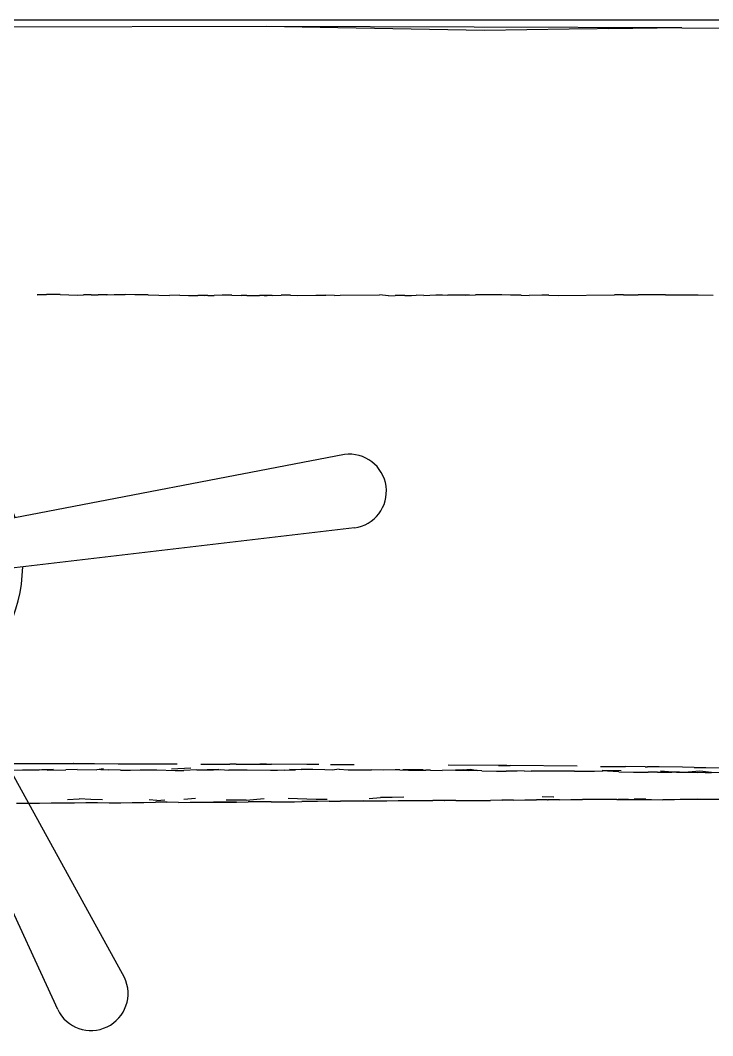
# Model space of a CAD drawing. Header units: millimetres. Extents: x 0 to 460473, y -68369 to 85219.
# Drawn here: x 223809 to 224416, y -36903 to -36012 of the extents above; entities that cross this region are included whole.
import ezdxf

# ---------------------------------------------------------------- set-up
doc = ezdxf.new("R2010")
doc.units = ezdxf.units.MM
doc.header["$LTSCALE"] = 50
doc.layers.add('00', color=7, linetype='Continuous', lineweight=0)
doc.layers.add('06-FUR', color=6, linetype='Continuous')
doc.layers.add('ha', color=8, linetype='Continuous')

# ---------------------------------------------------------------- blocks, each defined once
blk = doc.blocks.new('12312')
for p, q in [((250450.26, -36523.91), (249029.5, -36523.91)), ((249649.3, -36529.45), (249029.5, -36530.4)), ((249712, -36530.41), (249649.3, -36529.45)), ((250013.59, -36530.55), (249649.3, -36529.45)), ((249840.67, -36532.92), (249712, -36530.41)), ((249914.91, -36531.55), (249840.67, -36532.92)), ((250013.59, -36530.55), (249914.91, -36531.55)), ((250013.59, -36530.55), (249949.07, -36531.43)), ((250013.59, -36530.55), (250110.03, -36530.87)), ((249448.05, -36764.43), (249449.47, -36764.49)), ((249448.12, -36764.54), (249449.47, -36764.49)), ((249449.47, -36764.49), (249456.23, -36764.26)), ((249468.41, -36764.45), (249456.23, -36764.26)), ((249468.41, -36764.45), (249483.64, -36764.89)), ((249483.64, -36764.89), (249488.71, -36764.63)), ((249495.43, -36764.72), (249488.71, -36764.63)), ((249495.43, -36764.72), (249501.66, -36764.52)), ((249509.1, -36764.75), (249501.66, -36764.52)), ((249509.1, -36764.75), (249515.81, -36764.42)), ((249515.81, -36764.42), (249525.46, -36764.34)), ((249533.81, -36764.52), (249525.46, -36764.34)), ((249545.61, -36764.63), (249533.81, -36764.52)), ((249545.61, -36764.63), (249564.25, -36765.17)), ((249855.67, -36764.58), (249848.17, -36764.75)), ((249863.37, -36764.82), (249855.67, -36764.58)), ((249962.43, -36764.77), (249975.43, -36764.51)), ((249990.35, -36764.6), (249975.43, -36764.51)), ((249999.33, -36764.53), (249990.35, -36764.6)), ((249999.33, -36764.53), (250008.12, -36764.74)), ((250021.83, -36764.75), (250028.08, -36764.58)), ((250028.08, -36764.58), (250041.26, -36764.84)), ((249509.96, -36764.77), (249509.1, -36764.75)), ((249573.47, -36764.9), (249564.25, -36765.17)), ((249573.47, -36764.9), (249580.87, -36765.27)), ((249580.87, -36765.27), (249586.11, -36765.12)), ((249586.11, -36765.12), (249589.17, -36765.32)), ((249589.45, -36765.32), (249589.17, -36765.32)), ((249597.88, -36765.16), (249589.45, -36765.32)), ((249594.99, -36765.66), (249589.45, -36765.32)), ((249597.88, -36765.16), (249603.58, -36765.09)), ((249610.4, -36764.85), (249603.58, -36765.09)), ((249618.82, -36764.99), (249610.4, -36764.85)), ((249618.82, -36764.99), (249627.25, -36765.19)), ((249632.06, -36765.31), (249627.25, -36765.19)), ((249632.06, -36765.31), (249637.18, -36765.21)), ((249637.18, -36765.21), (249643.12, -36765.13)), ((249647.18, -36765.24), (249643.12, -36765.13)), ((249647.18, -36765.24), (249647.47, -36765.24)), ((249654.3, -36765.17), (249647.47, -36765.24)), ((249647.47, -36765.24), (249650.03, -36765.31)), ((249654.3, -36765.17), (249662.29, -36765.02)), ((249670.45, -36764.97), (249662.29, -36765.02)), ((249670.45, -36764.97), (249676.5, -36765.24)), ((249676.5, -36765.24), (249692.59, -36765.01)), ((249692.59, -36765.01), (249701.51, -36764.97)), ((249709.01, -36765.11), (249701.51, -36764.97)), ((249709.01, -36765.11), (249714.03, -36765.05)), ((249714.03, -36765.05), (249748.54, -36764.76)), ((249756.35, -36765.43), (249748.54, -36764.76)), ((249756.35, -36765.43), (249762.11, -36765.15)), ((249770.58, -36765.09), (249762.11, -36765.15)), ((249770.58, -36765.09), (249776.55, -36765.18)), ((249776.55, -36765.18), (249780.65, -36764.85)), ((249787.32, -36765.16), (249780.65, -36764.85)), ((249787.32, -36765.16), (249797.93, -36764.73)), ((249797.93, -36764.73), (249803.61, -36764.73)), ((249803.61, -36764.73), (249808.34, -36764.85)), ((249817.8, -36764.93), (249808.34, -36764.85)), ((249823.51, -36764.87), (249817.8, -36764.93)), ((249827.52, -36765.02), (249817.8, -36764.93)), ((249823.51, -36764.87), (249832.69, -36764.73)), ((249848.17, -36764.75), (249832.69, -36764.73)), ((249872.71, -36765.02), (249863.37, -36764.82)), ((249872.71, -36765.02), (249879.83, -36765.36)), ((249890.99, -36764.98), (249879.83, -36765.36)), ((249896.92, -36764.97), (249890.99, -36764.98)), ((249896.92, -36764.97), (249905.17, -36765.24)), ((249905.17, -36765.24), (249954.67, -36764.66)), ((249962.43, -36764.77), (249954.67, -36764.66)), ((250008.12, -36764.74), (250016.68, -36764.64)), ((250016.68, -36764.64), (250021.83, -36764.75)), ((249425.89, -37175.63), (249479.73, -37175.72)), ((249426.52, -37181.47), (249435.25, -37181.19)), ((249435.25, -37181.19), (249442.11, -37181.3)), ((249442.11, -37181.3), (249449.97, -37181.05)), ((249456.93, -37181.37), (249449.97, -37181.05)), ((249452.27, -37180.77), (249462.63, -37180.69)), ((249456.93, -37181.37), (249473.23, -37181.32)), ((249483.35, -37180.76), (249473.23, -37181.32)), ((249479.73, -37175.72), (249479.78, -37175.72)), ((249480.08, -37175.72), (249479.78, -37175.72)), ((249480.08, -37175.72), (249498.55, -37175.75)), ((249483.35, -37180.76), (249500.41, -37181.15)), ((249498.55, -37175.75), (249519.3, -37175.83)), ((249506.36, -37180.28), (249500.41, -37181.15)), ((249504.03, -37180.98), (249500.41, -37181.15)), ((249504.03, -37180.98), (249510.8, -37181.08)), ((249521.19, -37181.59), (249510.8, -37181.08)), ((249519.3, -37175.83), (249520.02, -37175.83)), ((249520.02, -37175.83), (249554.79, -37175.97)), ((249521.19, -37181.59), (249530.02, -37181.49)), ((249530.02, -37181.49), (249538.66, -37181.14)), ((249538.66, -37181.14), (249545.61, -37181.29)), ((249538.66, -37181.14), (249542.99, -37181.16)), ((249545.61, -37181.29), (249553.22, -37181.21)), ((249547.68, -37181.18), (249553.22, -37181.21)), ((249553.22, -37181.21), (249569.23, -37181.64)), ((249554.79, -37175.97), (249560.67, -37176)), ((249560.67, -37176), (249560.73, -37175.99)), ((249560.73, -37175.99), (249571.09, -37176.04)), ((249582.86, -37179.7), (249566.16, -37180.68)), ((249569.23, -37181.64), (249576.77, -37181.62)), ((249588.38, -37181.21), (249576.77, -37181.62)), ((249588.38, -37181.21), (249594.69, -37181.04)), ((249591.78, -37176.12), (249602.13, -37176.17)), ((249594.69, -37181.04), (249602.98, -37181.07)), ((249597.41, -37180.81), (249607.49, -37180.6)), ((249602.13, -37176.17), (249617.14, -37176.21)), ((249602.98, -37181.07), (249608.65, -37180.91)), ((249608.65, -37180.91), (249616.29, -37181.44)), ((249632.39, -37181.54), (249616.29, -37181.44)), ((249622.83, -37176.22), (249617.14, -37176.21)), ((249622.83, -37176.22), (249622.89, -37176.24)), ((249622.89, -37176.24), (249626.28, -37176.24)), ((249626.28, -37176.24), (249643.44, -37176.31)), ((249652.94, -37181.72), (249632.39, -37181.54)), ((249643.48, -37176.28), (249643.44, -37176.31)), ((249643.44, -37176.31), (249643.5, -37176.3)), ((249649.42, -37176.33), (249643.48, -37176.28)), ((249643.5, -37176.3), (249649.42, -37176.33)), ((249649.42, -37176.33), (249653.8, -37176.34)), ((249659.07, -37181.7), (249652.94, -37181.72)), ((249684.82, -37176.4), (249653.8, -37176.34)), ((249665.47, -37181.5), (249659.07, -37181.7)), ((249665.47, -37181.5), (249674.77, -37181.06)), ((249669.43, -37180.61), (249679.86, -37180.93)), ((249679.86, -37180.93), (249674.77, -37181.06)), ((249690.09, -37180.93), (249679.86, -37180.93)), ((249695.14, -37176.39), (249684.82, -37176.4)), ((249700.43, -37181.29), (249690.09, -37180.93)), ((249707.01, -37181.34), (249700.43, -37181.29)), ((249705.44, -37176.47), (249715.77, -37176.52)), ((249713.04, -37180.68), (249707.01, -37181.34)), ((249713.04, -37180.68), (249721.01, -37181.22)), ((249715.77, -37176.52), (249719.21, -37176.55)), ((249719.21, -37176.55), (249726.05, -37176.6)), ((249721.01, -37181.22), (249727.52, -37181.28)), ((249726.08, -37176.59), (249726.05, -37176.6)), ((249726.05, -37176.6), (249726.11, -37176.6)), ((249726.08, -37176.59), (249726.11, -37176.6)), ((249727.52, -37181.28), (249733.86, -37181.11)), ((249731.26, -37181.07), (249733.86, -37181.11)), ((249733.86, -37181.11), (249741.59, -37181.23)), ((249751.93, -37181.59), (249741.59, -37181.23)), ((249762.2, -37181.3), (249751.93, -37181.59)), ((249766.34, -37181.06), (249762.2, -37181.3)), ((249766.34, -37181.06), (249774.05, -37181.4)), ((249768.85, -37180.79), (249786.76, -37180.75)), ((249774.05, -37181.4), (249789.21, -37181.55)), ((249793.08, -37181.47), (249789.21, -37181.55)), ((249793.08, -37181.47), (249803.4, -37181.9)), ((249815.22, -37181.46), (249803.4, -37181.9)), ((249852.72, -37177.44), (249808.57, -37177.17)), ((249821.83, -37181.21), (249815.22, -37181.46)), ((249815.22, -37181.46), (249826.98, -37181.68)), ((249821.83, -37181.21), (249828.23, -37180.7)), ((249834.26, -37181.67), (249826.98, -37181.68)), ((249828.23, -37180.7), (249834.26, -37181.67)), ((249838.26, -37181.98), (249834.26, -37181.67)), ((249838.26, -37181.98), (249851.25, -37182.2)), ((249851.25, -37182.2), (249859.57, -37182.3)), ((249852.72, -37177.44), (249860.05, -37177.48)), ((249860.07, -37177.46), (249852.72, -37177.44)), ((249869.18, -37182.22), (249859.57, -37182.3)), ((249860.05, -37177.48), (249860.13, -37177.49)), ((249860.13, -37177.49), (249863.22, -37177.48)), ((249921.78, -37177.95), (249863.22, -37177.48)), ((249875.35, -37182.12), (249869.18, -37182.22)), ((249875.35, -37182.12), (249881.5, -37182.24)), ((249899.22, -37182.35), (249881.5, -37182.24)), ((249919.49, -37182.33), (249899.22, -37182.35)), ((249919.49, -37182.33), (249932.22, -37182.47)), ((249932.22, -37182.47), (249936.99, -37182.34)), ((249936.99, -37182.34), (249944.24, -37182.03)), ((249942.34, -37178.16), (249962.86, -37178.35)), ((249960.6, -37182.02), (249943.81, -37181.73)), ((249948.35, -37182.23), (249944.24, -37182.03)), ((249958.47, -37182.89), (249948.35, -37182.23)), ((249958.47, -37182.89), (249971.37, -37183.17)), ((249962.86, -37178.35), (249962.89, -37178.33)), ((249962.89, -37178.33), (249962.94, -37178.34)), ((249962.94, -37178.34), (249962.98, -37178.36)), ((249962.98, -37178.36), (249963.38, -37178.34)), ((249963.38, -37178.34), (249964.32, -37178.34)), ((249981.57, -37178.53), (249964.32, -37178.34)), ((249981.57, -37178.53), (249982.09, -37178.54)), ((249982.09, -37178.54), (249983.43, -37178.56)), ((249993.72, -37178.68), (249983.43, -37178.56)), ((250014.26, -37178.89), (249993.72, -37178.68)), ((249994.93, -37182.03), (250008.91, -37183.18)), ((250024.53, -37179.02), (250014.26, -37178.89)), ((250029.53, -37182.2), (250019.21, -37183.23)), ((250024.53, -37179.02), (250034.8, -37179.13)), ((250039.7, -37183.47), (250029.53, -37182.2)), ((250034.8, -37179.13), (250062.94, -37179.44)), ((249971.37, -37183.17), (249984.27, -37183.34)), ((249992.19, -37183.36), (249984.27, -37183.34)), ((249992.19, -37183.36), (250005, -37183.36)), ((250011.75, -37183.2), (250005, -37183.36)), ((250008.91, -37183.18), (250011.75, -37183.2)), ((250011.75, -37183.2), (250019.21, -37183.23)), ((250019.21, -37183.23), (250027.38, -37183.6)), ((250034.42, -37183.69), (250027.38, -37183.6)), ((250034.42, -37183.69), (250039.7, -37183.47)), ((250048.1, -37183.94), (250039.7, -37183.47)), ((249474.87, -37207.22), (249485.02, -37206.59)), ((249495.3, -37207.15), (249485.02, -37206.59)), ((249505.6, -37207.59), (249495.3, -37207.15)), ((249531.62, -37209.93), (249541.76, -37209.8)), ((249541.76, -37209.8), (249541.79, -37209.83)), ((249541.79, -37209.83), (249541.87, -37209.8)), ((249541.87, -37209.8), (249551.95, -37209.67)), ((249553.22, -37207.99), (249546.33, -37207.4)), ((249562.05, -37209.67), (249551.95, -37209.67)), ((249553.22, -37207.99), (249560.19, -37207.54)), ((249562.11, -37209.68), (249562.05, -37209.67)), ((249562.15, -37209.67), (249562.11, -37209.68)), ((249572.25, -37209.69), (249562.15, -37209.67)), ((249572.25, -37209.69), (249582.42, -37209.6)), ((249587.01, -37206.43), (249576.85, -37207.13)), ((249582.42, -37209.6), (249592.56, -37209.4)), ((249592.56, -37209.4), (249602.72, -37209.47)), ((249602.72, -37209.47), (249612.87, -37209.39)), ((249623.03, -37209.42), (249602.72, -37209.47)), ((249612.87, -37209.39), (249623.03, -37209.42)), ((249631.65, -37207.87), (249614.09, -37207.68)), ((249623.03, -37209.42), (249633.18, -37209.28)), ((249631.65, -37207.87), (249647.35, -37206.37)), ((249643.26, -37209.31), (249633.18, -37209.28)), ((249643.33, -37209.31), (249643.26, -37209.31)), ((249653.49, -37209.34), (249643.33, -37209.31)), ((249653.49, -37209.34), (249663.64, -37209.33)), ((249663.64, -37209.33), (249673.79, -37209.18)), ((249692.79, -37207.14), (249668.37, -37206.36)), ((249673.79, -37209.18), (249680.41, -37209.05)), ((249694.08, -37208.82), (249680.41, -37209.05)), ((249702.55, -37207.12), (249692.79, -37207.14)), ((249704.2, -37208.58), (249694.08, -37208.82)), ((249704.2, -37208.58), (249714.31, -37208.63)), ((249714.31, -37208.63), (249734.57, -37208.47)), ((249724.45, -37208.51), (249714.31, -37208.63)), ((249734.57, -37208.47), (249724.45, -37208.51)), ((249734.57, -37208.47), (249744.7, -37208.37)), ((249739.44, -37206.37), (249749.49, -37205.43)), ((249744.7, -37208.37), (249754.8, -37208.22)), ((249759.68, -37205.42), (249749.49, -37205.43)), ((249754.8, -37208.22), (249764.92, -37208.15)), ((249769.82, -37205.04), (249759.68, -37205.42)), ((249764.92, -37208.15), (249775.02, -37208.03)), ((249775.02, -37208.03), (249785.14, -37208.1)), ((249785.14, -37208.1), (249795.25, -37207.96)), ((249805.3, -37208.01), (249795.25, -37207.96)), ((249805.3, -37208.01), (249805.35, -37208.03)), ((249805.35, -37208.03), (249805.38, -37208.01)), ((249815.47, -37208.05), (249805.38, -37208.01)), ((249815.47, -37208.05), (249825.57, -37207.94)), ((249825.57, -37207.94), (249835.61, -37207.97)), ((249835.61, -37207.97), (249835.66, -37207.97)), ((249835.67, -37207.99), (249835.61, -37207.97)), ((249835.66, -37207.97), (249835.71, -37207.97)), ((249835.71, -37207.97), (249835.67, -37207.99)), ((249835.71, -37207.97), (249845.77, -37208)), ((249855.85, -37207.9), (249845.77, -37208)), ((249855.85, -37207.9), (249855.88, -37207.93)), ((249855.88, -37207.93), (249856.02, -37207.9)), ((249865.98, -37207.78), (249856.02, -37207.9)), ((249865.98, -37207.78), (249876.07, -37207.5)), ((249876.07, -37207.5), (249886.16, -37207.41)), ((249895.76, -37207.41), (249886.16, -37207.41)), ((249891.23, -37204.62), (249901.24, -37204.79)), ((249895.76, -37207.41), (249896.24, -37207.44)), ((249896.24, -37207.44), (249896.29, -37207.41)), ((249906.33, -37207.39), (249896.29, -37207.41)), ((249901.24, -37204.79), (249901.29, -37204.77)), ((249906.33, -37207.39), (249916.41, -37207.29)), ((249916.41, -37207.29), (249926.5, -37207.25)), ((249946.66, -37207.14), (249926.5, -37207.25)), ((249956.74, -37207.19), (249946.66, -37207.14)), ((249956.74, -37207.19), (249966.82, -37207.1)), ((249966.82, -37207.1), (249957.95, -37207.13)), ((249966.82, -37207.1), (249976.9, -37207.14)), ((249982.06, -37207.01), (249971.96, -37206.9)), ((249976.9, -37207.14), (249986.97, -37207.22)), ((249986.97, -37207.22), (249997.05, -37207.35)), ((250027.29, -37206.95), (249997.05, -37207.35)), ((249997.05, -37207.35), (250007.13, -37207.15)), ((250007.13, -37207.15), (250017.21, -37207.02)), ((250017.21, -37207.02), (250027.29, -37206.95)), ((250027.29, -37206.95), (250037.36, -37206.9)), ((250037.36, -37206.9), (250047.44, -37206.88)), ((249429.99, -37210.39), (249440.16, -37210.37)), ((249440.16, -37210.37), (249450.33, -37210.38)), ((249450.33, -37210.38), (249460.49, -37210.14)), ((249460.49, -37210.14), (249470.63, -37210.14)), ((249470.63, -37210.14), (249480.8, -37210.05)), ((249480.8, -37210.05), (249490.94, -37209.9)), ((249490.94, -37209.9), (249501.11, -37209.91)), ((249501.11, -37209.91), (249511.27, -37210.05)), ((249511.27, -37210.05), (249521.45, -37210)), ((249521.45, -37210), (249531.62, -37209.93))]:
    blk.add_line(p, q)
blk = doc.blocks.new('CELILNGPAN')
at = {"layer": '06-FUR', "color": 6}
for p, q in [((48717.22, -3709.35), (48676.36, -4034.57)), ((48781.09, -3720.99), (48717.11, -4041.19)), ((48322.37, -3909.71), (48607.12, -4069.5)), ((48291.56, -3966.86), (48588.23, -4106.21)), ((49093.65, -4034.6), (48771.73, -4096.24)), ((48682.4, -4085.6), (48687.18, -4056.18)), ((48695.22, -4087.69), (48700, -4058.27)), ((48644.58, -4104.69), (48618.07, -4091.05)), ((48638.64, -4116.23), (48612.13, -4102.6)), ((49102.32, -4098.95), (48778.03, -4137.05)), ((48725.06, -4117.76), (48754.52, -4113.22)), ((48727.04, -4130.59), (48756.5, -4126.05)), ((48645.1, -4158.1), (48623.94, -4179.1)), ((48654.25, -4167.32), (48633.08, -4188.32)), ((48696.06, -4174.11), (48709.49, -4200.73)), ((48707.65, -4168.27), (48721.08, -4194.88)), ((48360.09, -4404.29), (48600.06, -4182.85)), ((48900.65, -4493.12), (48742.55, -4206)), ((48404.92, -4451.25), (48629.14, -4212.17)), ((48842.13, -4521.25), (48705.68, -4224.6))]:
    blk.add_line(p, q, dxfattribs=at)
for radius in [45.44, 32.46]:
    blk.add_circle((48681.6, -4131.04), radius, dxfattribs=at)
for centre, radius, start, end in [((48749.15, -3715.17), 32.46, 349.67004, 169.67004), ((48306.96, -3938.28), 32.46, 61.67004, 241.67004), ((48681.6, -4131.04), 129.83, 90.46508, 143.07798), ((48681.6, -4131.04), 129.83, 18.46508, 71.07798), ((48696.74, -4037.88), 20.65, 170.77338, 350.77338), ((49097.99, -4066.78), 32.46, 277.67004, 97.67004), ((48681.6, -4131.04), 64.91, 86.51255, 147.03421), ((48681.6, -4131.04), 64.91, 14.51255, 75.03421), ((48597.68, -4087.86), 20.65, 242.77338, 62.77338), ((48681.6, -4131.04), 129.83, 162.46508, 215.07798), ((48774.88, -4116.64), 20.65, 98.77338, 278.77338), ((48681.6, -4131.04), 64.91, 158.51255, 219.03421), ((48681.6, -4131.04), 64.91, 302.51255, 3.03421), ((48681.6, -4131.04), 129.83, 306.46508, 359.07798), ((48614.6, -4197.51), 20.65, 314.77338, 134.77338), ((48681.6, -4131.04), 64.91, 230.51255, 291.03421), ((48724.11, -4215.3), 20.65, 26.77338, 206.77338), ((48681.6, -4131.04), 129.83, 234.46508, 287.07798), ((48382.51, -4427.77), 32.46, 133.67004, 313.67004), ((48871.39, -4507.19), 32.46, 205.67004, 25.67004)]:
    blk.add_arc(centre, radius, start, end, dxfattribs=at)

msp = doc.modelspace()

# ---------------------------------------------------------------- block references
at = {"layer": '00'}
msp.add_blockref('CELILNGPAN', (174999.29783333, -32358.53668777), dxfattribs=at)
at = {"layer": 'ha'}
msp.add_blockref('12312', (-25624.78545841, 511.56126197), dxfattribs=at)

doc.saveas('drawing.dxf')
